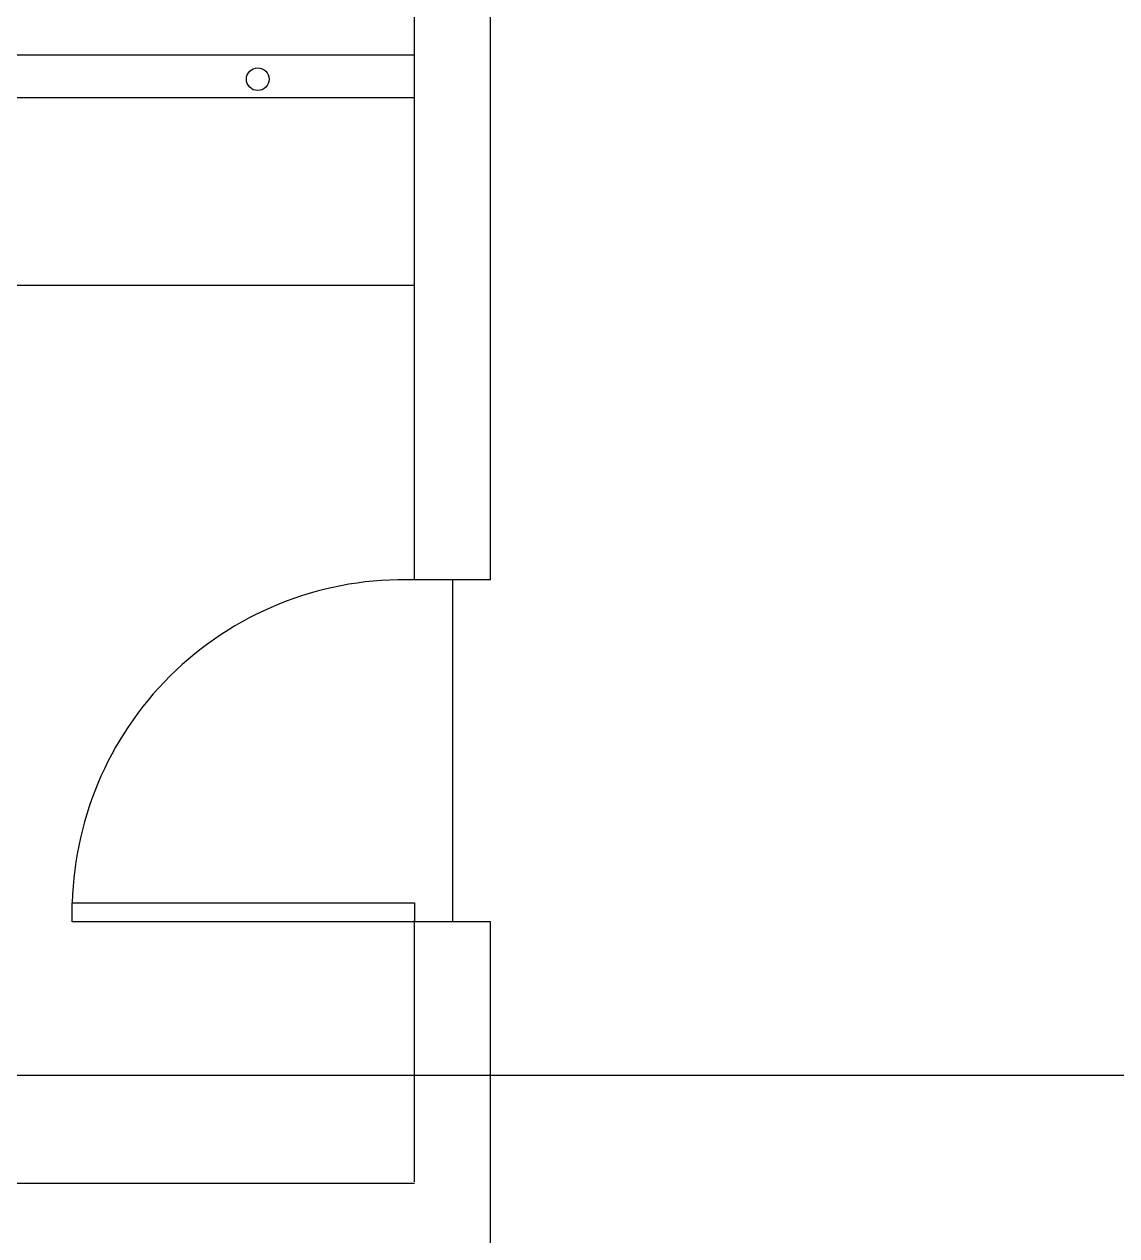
# Model space of a CAD drawing. Header units: millimetres. Extents: x 2148 to 2681, y 758 to 986.
# Drawn here: x 2329.295 to 2330.732, y 950.759 to 952.353 of the extents above; entities that cross this region are included whole.
import ezdxf

# ---------------------------------------------------------------- set-up
doc = ezdxf.new("R2010")
doc.units = ezdxf.units.MM
doc.linetypes.add('CENTER2', pattern=[28.575, 19.05, -3.175, 3.175, -3.175])
for name, color, linetype in [('DR', 7, 'Continuous'), ('ELAYOUT', 4, 'Continuous'), ('HATCH', 8, 'Continuous'), ('S_GRID LINES', 252, 'Continuous')]:
    doc.layers.add(name, color=color, linetype=linetype)

msp = doc.modelspace()

# ---------------------------------------------------------------- linework, layer by layer
at = {"layer": 'DR', "ltscale": 10}
for p, q in [((2329.8079991, 952.2561337, 0), (2328.5329991, 952.2561337, 0)), ((2329.8079991, 952.0091634, 0), (2328.5329991, 952.0091634, 0)), ((2329.857787, 951.6217848, 0), (2329.857787, 951.1717848, 0)), ((2329.357787, 951.1717848, 0), (2329.357787, 951.1967848, 0)), ((2329.357787, 951.1967848, 0), (2329.807787, 951.1967848, 0)), ((2329.807787, 951.1967848, 0), (2329.807787, 951.1717848, 0)), ((2329.807787, 951.1717848, 0), (2329.357787, 951.1717848, 0))]:
    msp.add_line(p, q, dxfattribs=at)
msp.add_circle((2329.6017158, 952.2806929, 0), 0.0149051, dxfattribs=at)
at = {"layer": 'ELAYOUT', "ltscale": 10}
for p, q in [((2329.8079991, 951.6217848, 0), (2329.8079991, 952.3961604, 0)), ((2329.9079991, 951.6217848, 0), (2329.9079991, 952.3961604, 0)), ((2329.8079991, 952.3124485, 0), (2326.3028179, 952.3124485, 0)), ((2329.907787, 951.6217848, 0), (2329.807787, 951.6217848, 0)), ((2329.907787, 951.6217848, 0), (2329.807787, 951.6217848, 0)), ((2329.807787, 950.8293112, 0), (2329.807787, 951.1734097, 0)), ((2329.807787, 950.8349485, 0), (2329.807787, 951.1717848, 0)), ((2329.907787, 951.1717848, 0), (2329.807787, 951.1717848, 0)), ((2329.907787, 951.1717848, 0), (2329.807787, 951.1717848, 0)), ((2329.907787, 950.7352288, 0), (2329.907787, 951.1717848, 0)), ((2329.907787, 950.7352288, 0), (2329.907787, 951.1717848, 0)), ((2326.6114709, 950.8276863, 0), (2329.8079991, 950.8276863, 0))]:
    msp.add_line(p, q, dxfattribs=at)
at = {"layer": 'HATCH', "linetype": 'ByBlock', "ltscale": 0.5}
msp.add_line((2329.857787, 951.6217848, 0), (2329.857787, 951.1717848, 0), dxfattribs=at)
msp.add_arc((2329.7938636, 951.1857919, 0), 0.4362151, 88.1708858, 178.5559601, dxfattribs=at)
at = {"layer": 'S_GRID LINES', "linetype": 'CENTER2', "ltscale": 0.2}
msp.add_line((2355.5030932, 950.969311, 0), (2290.9518229, 950.969311), dxfattribs=at)

doc.saveas('drawing.dxf')
